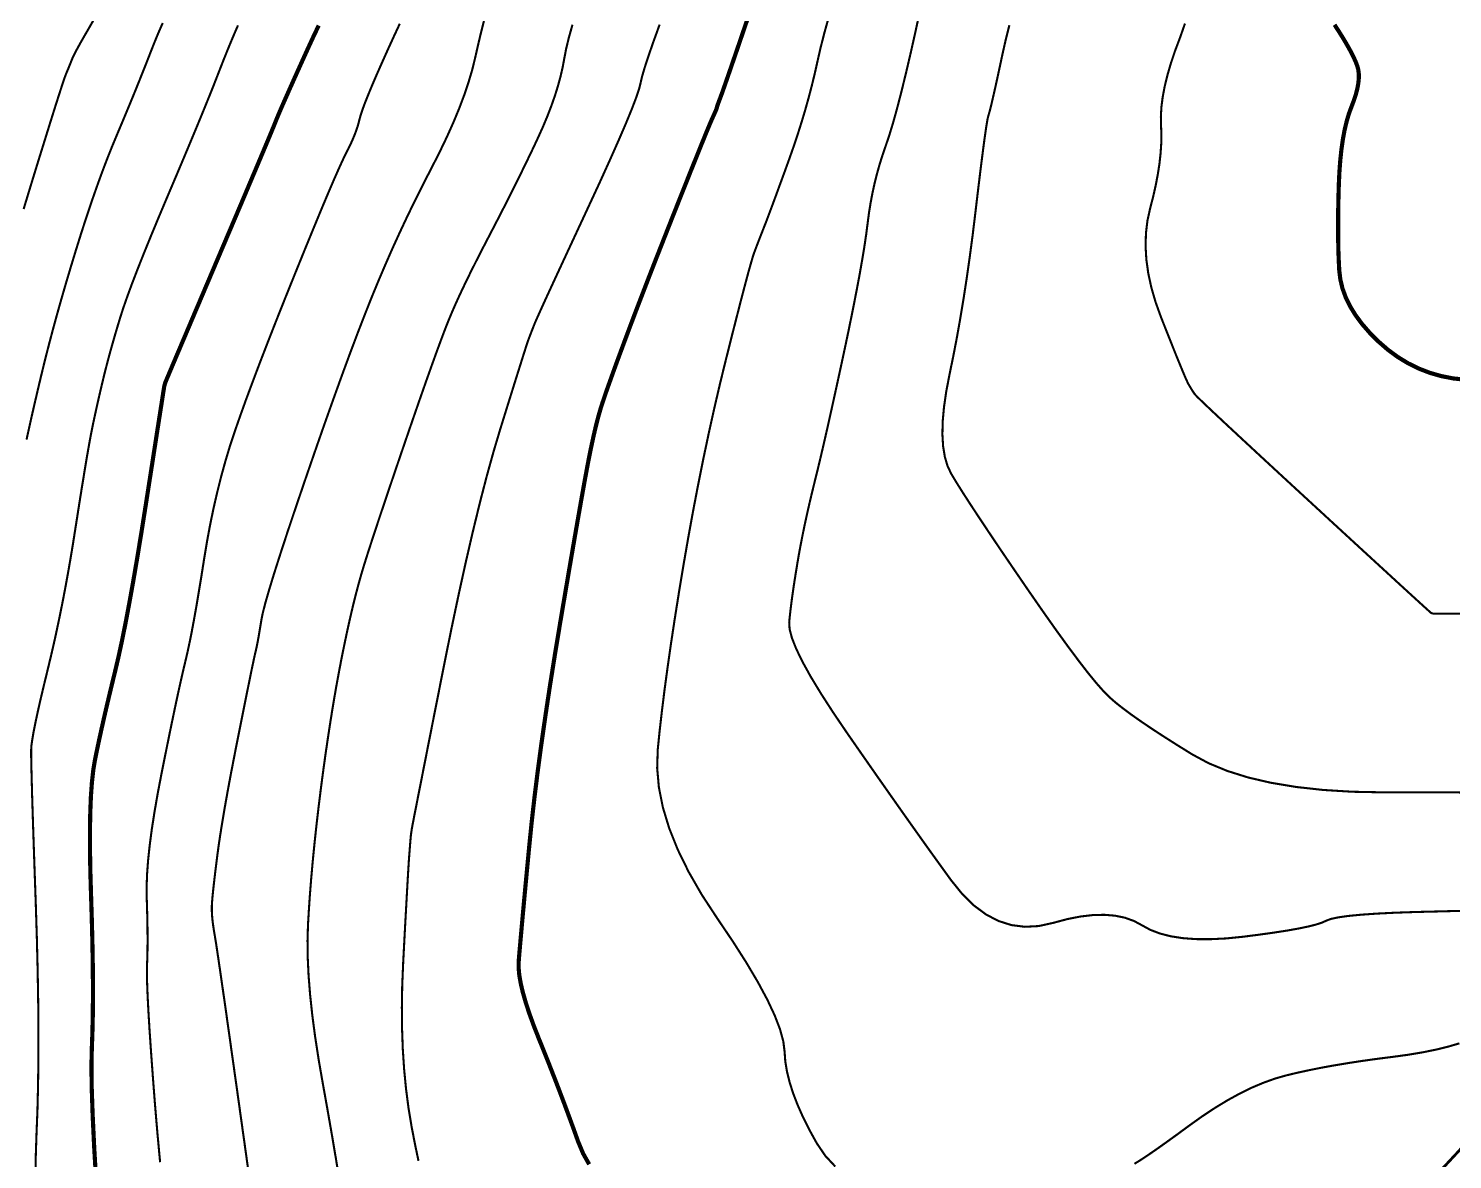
# Model space of a CAD drawing. Extents: x 1059 to 1761, y 608 to 1213.
# Drawn here: x 1141.8 to 1193.2, y 762.8 to 803.6 of the extents above; entities that cross this region are included whole.
import ezdxf

# ---------------------------------------------------------------- set-up
doc = ezdxf.new("R2010")
doc.units = 0
doc.header["$LTSCALE"] = 0.5
doc.layers.add('DGX', color=2, linetype='CONTINUOUS')
doc.layers.add('DLSS', color=4, linetype='CONTINUOUS')

msp = doc.modelspace()

# ---------------------------------------------------------------- linework, layer by layer
at = {"layer": 'DGX', "color": 3, "linetype": 'Continuous', "const_width": 0.15}
for points in [[(1162.027, 762.634), (1161.807, 763.025), (1161.629, 763.452), (1161.469, 763.9), (1161.303, 764.353), (1161.133, 764.811), (1160.958, 765.274), (1160.778, 765.742), (1160.593, 766.215), (1160.403, 766.693), (1160.208, 767.176), (1160.024, 767.644), (1159.867, 768.078), (1159.736, 768.477), (1159.632, 768.841), (1159.555, 769.171), (1159.504, 769.467), (1159.48, 769.727), (1159.483, 769.953), (1159.503, 770.201), (1159.531, 770.525), (1159.567, 770.928), (1159.61, 771.408), (1159.661, 771.965), (1159.72, 772.6), (1159.787, 773.312), (1159.862, 774.102), (1159.948, 774.954), (1160.049, 775.85), (1160.166, 776.793), (1160.298, 777.781), (1160.446, 778.815), (1160.609, 779.894), (1160.788, 781.019), (1160.981, 782.189), (1161.174, 783.326), (1161.348, 784.351), (1161.505, 785.263), (1161.644, 786.062), (1161.765, 786.75), (1161.868, 787.324), (1161.953, 787.786), (1162.02, 788.136), (1162.077, 788.42), (1162.134, 788.688), (1162.189, 788.939), (1162.243, 789.174), (1162.296, 789.391), (1162.348, 789.591), (1162.399, 789.775), (1162.448, 789.941), (1162.505, 790.118), (1162.578, 790.334), (1162.665, 790.589), (1162.769, 790.881), (1162.888, 791.213), (1163.022, 791.582), (1163.172, 791.99), (1163.338, 792.437), (1163.518, 792.919), (1163.712, 793.432), (1163.921, 793.977), (1164.143, 794.554), (1164.379, 795.162), (1164.63, 795.802), (1164.894, 796.474), (1165.172, 797.177), (1165.442, 797.857), (1165.681, 798.457), (1165.89, 798.978), (1166.068, 799.419), (1166.214, 799.781), (1166.331, 800.064), (1166.416, 800.267), (1166.47, 800.39), (1166.507, 800.47), (1166.54, 800.541), (1166.567, 800.604), (1166.59, 800.657), (1166.609, 800.702), (1166.623, 800.739), (1166.632, 800.766), (1166.637, 800.785), (1166.641, 800.804), (1166.649, 800.832), (1166.661, 800.869), (1166.677, 800.915), (1166.697, 800.969), (1166.72, 801.033), (1166.748, 801.105), (1166.779, 801.187), (1166.84, 801.354), (1166.956, 801.685), (1167.127, 802.18), (1167.353, 802.838), (1167.633, 803.66), (1167.969, 804.646)], [(1144.242, 761.863), (1144.162, 763.228), (1144.106, 764.404), (1144.072, 765.391), (1144.062, 766.189), (1144.075, 766.797), (1144.095, 767.334), (1144.109, 767.917), (1144.116, 768.545), (1144.116, 769.219), (1144.109, 769.939), (1144.095, 770.704), (1144.074, 771.515), (1144.047, 772.372), (1144.022, 773.218), (1144.009, 773.995), (1144.008, 774.704), (1144.02, 775.344), (1144.043, 775.917), (1144.079, 776.421), (1144.127, 776.856), (1144.188, 777.224), (1144.257, 777.565), (1144.333, 777.925), (1144.415, 778.301), (1144.503, 778.695), (1144.598, 779.106), (1144.699, 779.534), (1144.806, 779.98), (1144.919, 780.443), (1145.038, 780.95), (1145.163, 781.528), (1145.294, 782.178), (1145.43, 782.899), (1145.572, 783.691), (1145.72, 784.555), (1145.873, 785.489), (1146.032, 786.495), (1146.184, 787.472), (1146.316, 788.32), (1146.427, 789.038), (1146.519, 789.627), (1146.591, 790.087), (1146.642, 790.418), (1146.674, 790.62), (1146.685, 790.692), (1146.687, 790.7), (1146.689, 790.708), (1146.691, 790.716), (1146.692, 790.725), (1146.694, 790.734), (1146.696, 790.742), (1146.698, 790.751), (1146.701, 790.761), (1146.703, 790.77), (1146.705, 790.78), (1146.708, 790.79), (1146.711, 790.8), (1146.714, 790.811), (1146.717, 790.822), (1146.72, 790.833), (1146.724, 790.844), (1146.757, 790.925), (1146.849, 791.143), (1146.999, 791.5), (1147.209, 791.995), (1147.478, 792.628), (1147.805, 793.4), (1148.191, 794.309), (1148.636, 795.357), (1149.084, 796.411), (1149.478, 797.339), (1149.817, 798.141), (1150.103, 798.818), (1150.335, 799.37), (1150.513, 799.796), (1150.637, 800.096), (1150.707, 800.27), (1150.762, 800.407), (1150.841, 800.594), (1150.943, 800.832), (1151.07, 801.12), (1151.22, 801.459), (1151.394, 801.848), (1151.592, 802.288), (1151.814, 802.778), (1152.043, 803.277), (1152.264, 803.742)], [(1193.649, 790.957), (1193.207, 791.004), (1192.78, 791.088), (1192.367, 791.206), (1191.968, 791.36), (1191.583, 791.55), (1191.213, 791.776), (1190.857, 792.037), (1190.516, 792.333), (1190.201, 792.648), (1189.926, 792.965), (1189.69, 793.283), (1189.493, 793.602), (1189.336, 793.923), (1189.218, 794.246), (1189.14, 794.57), (1189.1, 794.895), (1189.083, 795.23), (1189.07, 795.58), (1189.062, 795.947), (1189.058, 796.33), (1189.058, 796.729), (1189.063, 797.145), (1189.072, 797.577), (1189.085, 798.025), (1189.106, 798.467), (1189.137, 798.883), (1189.179, 799.272), (1189.23, 799.633), (1189.292, 799.967), (1189.365, 800.275), (1189.447, 800.555), (1189.54, 800.808), (1189.629, 801.041), (1189.7, 801.26), (1189.753, 801.466), (1189.788, 801.657), (1189.805, 801.835), (1189.805, 802), (1189.786, 802.15), (1189.749, 802.287), (1189.696, 802.424), (1189.629, 802.574), (1189.548, 802.739), (1189.453, 802.917), (1189.343, 803.109), (1189.22, 803.315), (1189.082, 803.535), (1188.93, 803.769)]]:
    msp.add_lwpolyline(points, dxfattribs=at)
at = {"layer": 'DGX', "linetype": 'Continuous', "const_width": 0.075}
for points in [[(1193.581, 771.786), (1192.706, 771.763), (1191.853, 771.742), (1191.098, 771.716), (1190.44, 771.683), (1189.881, 771.644), (1189.42, 771.599), (1189.057, 771.547), (1188.792, 771.49), (1188.625, 771.426), (1188.475, 771.358), (1188.261, 771.289), (1187.982, 771.219), (1187.639, 771.147), (1187.232, 771.074), (1186.761, 771.001), (1186.226, 770.926), (1185.626, 770.849), (1185.017, 770.788), (1184.451, 770.76), (1183.93, 770.763), (1183.453, 770.798), (1183.019, 770.865), (1182.63, 770.965), (1182.285, 771.096), (1181.984, 771.26), (1181.69, 771.418), (1181.365, 771.535), (1181.009, 771.609), (1180.623, 771.641), (1180.205, 771.631), (1179.757, 771.579), (1179.278, 771.484), (1178.768, 771.348), (1178.251, 771.234), (1177.751, 771.208), (1177.266, 771.27), (1176.798, 771.419), (1176.347, 771.655), (1175.911, 771.98), (1175.492, 772.392), (1175.089, 772.891), (1174.685, 773.45), (1174.262, 774.038), (1173.821, 774.657), (1173.361, 775.306), (1172.883, 775.985), (1172.386, 776.694), (1171.871, 777.433), (1171.337, 778.202), (1170.829, 778.951), (1170.392, 779.629), (1170.024, 780.236), (1169.728, 780.772), (1169.502, 781.237), (1169.346, 781.63), (1169.261, 781.953), (1169.246, 782.204), (1169.269, 782.427), (1169.296, 782.664), (1169.327, 782.916), (1169.363, 783.181), (1169.403, 783.461), (1169.448, 783.754), (1169.497, 784.062), (1169.55, 784.384), (1169.608, 784.717), (1169.672, 785.058), (1169.741, 785.407), (1169.815, 785.764), (1169.895, 786.129), (1169.98, 786.503), (1170.07, 786.884), (1170.166, 787.274), (1170.269, 787.692), (1170.381, 788.158), (1170.501, 788.674), (1170.63, 789.238), (1170.767, 789.852), (1170.913, 790.514), (1171.068, 791.225), (1171.232, 791.985), (1171.392, 792.743), (1171.536, 793.449), (1171.665, 794.104), (1171.779, 794.706), (1171.876, 795.257), (1171.959, 795.756), (1172.025, 796.202), (1172.076, 796.597), (1172.124, 796.964), (1172.182, 797.326), (1172.249, 797.683), (1172.326, 798.036), (1172.413, 798.383), (1172.509, 798.727), (1172.615, 799.065), (1172.73, 799.399), (1172.855, 799.768), (1172.99, 800.21), (1173.134, 800.726), (1173.287, 801.316), (1173.45, 801.979), (1173.623, 802.716), (1173.805, 803.527), (1173.996, 804.411)], [(1141.614, 797.118), (1141.89, 798.026), (1142.156, 798.892), (1142.392, 799.651), (1142.595, 800.305), (1142.767, 800.853), (1142.908, 801.294), (1143.017, 801.63), (1143.095, 801.86), (1143.141, 801.984), (1143.17, 802.055), (1143.199, 802.123), (1143.227, 802.19), (1143.254, 802.256), (1143.28, 802.32), (1143.305, 802.382), (1143.329, 802.443), (1143.352, 802.502), (1143.379, 802.569), (1143.417, 802.65), (1143.466, 802.747), (1143.524, 802.859), (1143.594, 802.986), (1143.673, 803.129), (1143.763, 803.287), (1143.863, 803.46), (1143.982, 803.666), (1144.129, 803.923)], [(1141.719, 788.795), (1141.819, 789.249), (1141.923, 789.713), (1142.032, 790.187), (1142.145, 790.672), (1142.263, 791.167), (1142.387, 791.674), (1142.52, 792.196), (1142.662, 792.733), (1142.812, 793.284), (1142.971, 793.849), (1143.139, 794.429), (1143.316, 795.023), (1143.501, 795.632), (1143.69, 796.236), (1143.877, 796.815), (1144.063, 797.37), (1144.248, 797.9), (1144.431, 798.406), (1144.613, 798.887), (1144.794, 799.343), (1144.973, 799.775), (1145.148, 800.19), (1145.318, 800.596), (1145.482, 800.992), (1145.641, 801.379), (1145.793, 801.756), (1145.94, 802.125), (1146.082, 802.483), (1146.218, 802.833), (1146.353, 803.174), (1146.492, 803.508), (1146.635, 803.835)], [(1149.88, 761.293), (1149.586, 763.401), (1149.327, 765.25), (1149.103, 766.84), (1148.915, 768.172), (1148.761, 769.246), (1148.642, 770.061), (1148.559, 770.617), (1148.51, 770.915), (1148.482, 771.08), (1148.458, 771.236), (1148.438, 771.384), (1148.423, 771.524), (1148.413, 771.656), (1148.407, 771.78), (1148.406, 771.896), (1148.409, 772.003), (1148.417, 772.122), (1148.43, 772.272), (1148.447, 772.453), (1148.47, 772.665), (1148.498, 772.908), (1148.53, 773.181), (1148.568, 773.486), (1148.61, 773.821), (1148.661, 774.194), (1148.724, 774.609), (1148.798, 775.066), (1148.883, 775.567), (1148.98, 776.11), (1149.089, 776.696), (1149.21, 777.324), (1149.342, 777.996), (1149.473, 778.651), (1149.589, 779.23), (1149.691, 779.734), (1149.778, 780.162), (1149.85, 780.515), (1149.909, 780.793), (1149.952, 780.995), (1149.982, 781.122), (1150.004, 781.217), (1150.028, 781.327), (1150.053, 781.451), (1150.079, 781.59), (1150.106, 781.742), (1150.134, 781.909), (1150.164, 782.089), (1150.195, 782.284), (1150.247, 782.539), (1150.34, 782.903), (1150.476, 783.373), (1150.652, 783.952), (1150.871, 784.638), (1151.13, 785.431), (1151.432, 786.332), (1151.775, 787.341), (1152.131, 788.374), (1152.471, 789.348), (1152.796, 790.262), (1153.105, 791.119), (1153.398, 791.916), (1153.676, 792.654), (1153.939, 793.333), (1154.185, 793.953), (1154.428, 794.542), (1154.679, 795.13), (1154.936, 795.715), (1155.202, 796.297), (1155.475, 796.878), (1155.756, 797.456), (1156.044, 798.032), (1156.34, 798.605), (1156.626, 799.168), (1156.887, 799.711), (1157.122, 800.235), (1157.331, 800.739), (1157.514, 801.224), (1157.671, 801.69), (1157.803, 802.135), (1157.908, 802.562), (1157.998, 802.958), (1158.081, 803.314), (1158.158, 803.63), (1158.229, 803.905)], [(1170.912, 762.551), (1170.551, 762.939), (1170.242, 763.394), (1169.977, 763.874), (1169.746, 764.335), (1169.55, 764.778), (1169.387, 765.201), (1169.259, 765.605), (1169.165, 765.99), (1169.105, 766.356), (1169.08, 766.703), (1169.034, 767.073), (1168.915, 767.51), (1168.722, 768.012), (1168.455, 768.581), (1168.114, 769.215), (1167.7, 769.915), (1167.211, 770.682), (1166.649, 771.514), (1166.091, 772.366), (1165.616, 773.193), (1165.224, 773.993), (1164.914, 774.768), (1164.687, 775.517), (1164.543, 776.24), (1164.481, 776.937), (1164.502, 777.609), (1164.571, 778.289), (1164.654, 779.012), (1164.749, 779.778), (1164.859, 780.587), (1164.981, 781.439), (1165.117, 782.335), (1165.266, 783.273), (1165.429, 784.255), (1165.601, 785.248), (1165.779, 786.223), (1165.962, 787.179), (1166.151, 788.117), (1166.345, 789.036), (1166.545, 789.936), (1166.75, 790.817), (1166.961, 791.68), (1167.164, 792.487), (1167.346, 793.201), (1167.505, 793.822), (1167.644, 794.351), (1167.76, 794.787), (1167.856, 795.13), (1167.929, 795.38), (1167.981, 795.538), (1168.023, 795.65), (1168.066, 795.764), (1168.11, 795.88), (1168.156, 795.998), (1168.202, 796.118), (1168.25, 796.24), (1168.298, 796.364), (1168.348, 796.49), (1168.406, 796.638), (1168.479, 796.829), (1168.566, 797.061), (1168.668, 797.336), (1168.785, 797.652), (1168.916, 798.011), (1169.063, 798.412), (1169.224, 798.856), (1169.387, 799.318), (1169.542, 799.777), (1169.686, 800.233), (1169.822, 800.686), (1169.948, 801.135), (1170.065, 801.581), (1170.172, 802.023), (1170.27, 802.462), (1170.377, 802.932), (1170.514, 803.469), (1170.681, 804.071)], [(1142.042, 761.984), (1142.052, 762.909), (1142.08, 763.754), (1142.113, 764.587), (1142.135, 765.478), (1142.147, 766.427), (1142.149, 767.432), (1142.14, 768.495), (1142.121, 769.615), (1142.092, 770.793), (1142.053, 772.028), (1142.011, 773.221), (1141.975, 774.272), (1141.945, 775.181), (1141.921, 775.948), (1141.904, 776.574), (1141.892, 777.058), (1141.886, 777.4), (1141.886, 777.601), (1141.897, 777.759), (1141.927, 777.973), (1141.974, 778.243), (1142.038, 778.57), (1142.12, 778.952), (1142.219, 779.391), (1142.336, 779.886), (1142.47, 780.438), (1142.611, 781.024), (1142.748, 781.623), (1142.879, 782.236), (1143.007, 782.862), (1143.129, 783.501), (1143.247, 784.154), (1143.361, 784.82), (1143.469, 785.5), (1143.572, 786.156), (1143.666, 786.753), (1143.753, 787.291), (1143.832, 787.77), (1143.902, 788.19), (1143.965, 788.551), (1144.02, 788.852), (1144.066, 789.094), (1144.11, 789.31), (1144.156, 789.53), (1144.205, 789.756), (1144.256, 789.987), (1144.309, 790.223), (1144.364, 790.465), (1144.422, 790.712), (1144.482, 790.964), (1144.545, 791.222), (1144.613, 791.488), (1144.685, 791.761), (1144.762, 792.042), (1144.843, 792.33), (1144.928, 792.625), (1145.018, 792.928), (1145.112, 793.238), (1145.223, 793.58), (1145.363, 793.979), (1145.531, 794.435), (1145.728, 794.948), (1145.954, 795.517), (1146.209, 796.143), (1146.492, 796.826), (1146.804, 797.566), (1147.118, 798.306), (1147.406, 798.989), (1147.668, 799.614), (1147.905, 800.184), (1148.115, 800.696), (1148.3, 801.151), (1148.46, 801.55), (1148.593, 801.891), (1148.712, 802.197), (1148.827, 802.49), (1148.939, 802.769), (1149.047, 803.034), (1149.152, 803.285), (1149.253, 803.523), (1149.351, 803.747)], [(1146.54, 762.711), (1146.44, 763.793), (1146.352, 764.838), (1146.277, 765.816), (1146.213, 766.692), (1146.16, 767.469), (1146.119, 768.144), (1146.089, 768.719), (1146.071, 769.194), (1146.064, 769.568), (1146.069, 769.841), (1146.078, 770.074), (1146.084, 770.326), (1146.087, 770.599), (1146.087, 770.891), (1146.084, 771.203), (1146.078, 771.535), (1146.069, 771.887), (1146.057, 772.259), (1146.054, 772.662), (1146.07, 773.11), (1146.106, 773.602), (1146.163, 774.138), (1146.239, 774.718), (1146.336, 775.342), (1146.452, 776.011), (1146.588, 776.723), (1146.73, 777.429), (1146.861, 778.079), (1146.984, 778.671), (1147.096, 779.207), (1147.199, 779.686), (1147.293, 780.108), (1147.376, 780.473), (1147.45, 780.782), (1147.521, 781.085), (1147.596, 781.432), (1147.675, 781.823), (1147.757, 782.259), (1147.843, 782.74), (1147.932, 783.265), (1148.026, 783.835), (1148.123, 784.45), (1148.227, 785.079), (1148.34, 785.694), (1148.464, 786.294), (1148.598, 786.88), (1148.741, 787.452), (1148.895, 788.009), (1149.058, 788.552), (1149.232, 789.08), (1149.422, 789.625), (1149.635, 790.219), (1149.873, 790.86), (1150.134, 791.551), (1150.419, 792.29), (1150.727, 793.077), (1151.059, 793.912), (1151.415, 794.796), (1151.765, 795.659), (1152.081, 796.43), (1152.362, 797.11), (1152.609, 797.698), (1152.822, 798.194), (1153.001, 798.599), (1153.145, 798.913), (1153.254, 799.136), (1153.343, 799.309), (1153.423, 799.477), (1153.495, 799.638), (1153.56, 799.794), (1153.616, 799.943), (1153.665, 800.087), (1153.705, 800.224), (1153.738, 800.356), (1153.779, 800.508), (1153.845, 800.707), (1153.936, 800.953), (1154.053, 801.246), (1154.194, 801.587), (1154.36, 801.974), (1154.552, 802.408), (1154.768, 802.89), (1154.988, 803.371), (1155.191, 803.807)], [(1153.033, 761.939), (1152.884, 762.85), (1152.731, 763.754), (1152.574, 764.652), (1152.414, 765.544), (1152.263, 766.411), (1152.136, 767.236), (1152.033, 768.018), (1151.954, 768.757), (1151.899, 769.452), (1151.868, 770.106), (1151.861, 770.716), (1151.878, 771.283), (1151.911, 771.837), (1151.95, 772.406), (1151.997, 772.991), (1152.051, 773.592), (1152.112, 774.209), (1152.18, 774.841), (1152.255, 775.488), (1152.337, 776.152), (1152.424, 776.813), (1152.513, 777.456), (1152.605, 778.079), (1152.698, 778.683), (1152.793, 779.268), (1152.89, 779.833), (1152.99, 780.379), (1153.091, 780.907), (1153.194, 781.412), (1153.295, 781.892), (1153.397, 782.348), (1153.498, 782.78), (1153.599, 783.186), (1153.7, 783.569), (1153.8, 783.926), (1153.9, 784.259), (1154.01, 784.611), (1154.143, 785.023), (1154.298, 785.497), (1154.475, 786.031), (1154.675, 786.627), (1154.896, 787.283), (1155.14, 788.001), (1155.406, 788.78), (1155.673, 789.556), (1155.918, 790.264), (1156.143, 790.906), (1156.348, 791.481), (1156.531, 791.989), (1156.694, 792.429), (1156.835, 792.803), (1156.956, 793.109), (1157.076, 793.396), (1157.213, 793.709), (1157.369, 794.05), (1157.543, 794.417), (1157.735, 794.811), (1157.946, 795.232), (1158.174, 795.68), (1158.421, 796.155), (1158.672, 796.638), (1158.914, 797.109), (1159.148, 797.569), (1159.372, 798.018), (1159.588, 798.455), (1159.795, 798.88), (1159.994, 799.294), (1160.183, 799.697), (1160.36, 800.089), (1160.52, 800.472), (1160.663, 800.844), (1160.79, 801.207), (1160.9, 801.56), (1160.993, 801.904), (1161.07, 802.238), (1161.13, 802.562), (1161.197, 802.909), (1161.295, 803.312), (1161.424, 803.771)], [(1155.866, 762.759), (1155.735, 763.383), (1155.612, 764.022), (1155.504, 764.68), (1155.416, 765.36), (1155.348, 766.062), (1155.3, 766.786), (1155.273, 767.532), (1155.266, 768.3), (1155.279, 769.09), (1155.313, 769.902), (1155.354, 770.683), (1155.391, 771.378), (1155.425, 771.988), (1155.454, 772.513), (1155.479, 772.953), (1155.5, 773.307), (1155.517, 773.576), (1155.53, 773.759), (1155.541, 773.894), (1155.55, 774.015), (1155.559, 774.122), (1155.566, 774.216), (1155.573, 774.296), (1155.578, 774.363), (1155.583, 774.417), (1155.587, 774.457), (1155.59, 774.491), (1155.594, 774.528), (1155.599, 774.566), (1155.604, 774.605), (1155.61, 774.647), (1155.617, 774.691), (1155.624, 774.736), (1155.632, 774.783), (1155.657, 774.915), (1155.715, 775.216), (1155.807, 775.685), (1155.933, 776.323), (1156.092, 777.129), (1156.284, 778.104), (1156.511, 779.247), (1156.77, 780.559), (1157.044, 781.915), (1157.313, 783.19), (1157.576, 784.385), (1157.834, 785.499), (1158.086, 786.533), (1158.333, 787.486), (1158.575, 788.359), (1158.811, 789.152), (1159.031, 789.861), (1159.225, 790.483), (1159.392, 791.018), (1159.533, 791.466), (1159.647, 791.828), (1159.734, 792.102), (1159.796, 792.29), (1159.83, 792.391), (1159.852, 792.45), (1159.876, 792.513), (1159.902, 792.58), (1159.929, 792.65), (1159.958, 792.725), (1159.989, 792.804), (1160.021, 792.886), (1160.055, 792.973), (1160.116, 793.115), (1160.229, 793.367), (1160.392, 793.728), (1160.608, 794.198), (1160.875, 794.776), (1161.194, 795.464), (1161.564, 796.26), (1161.985, 797.166), (1162.407, 798.076), (1162.775, 798.888), (1163.091, 799.6), (1163.355, 800.213), (1163.566, 800.727), (1163.724, 801.141), (1163.83, 801.457), (1163.883, 801.673), (1163.933, 801.891), (1164.026, 802.21), (1164.163, 802.631), (1164.344, 803.153), (1164.57, 803.777)], [(1193.624, 776.057), (1192.779, 776.058), (1191.804, 776.059), (1190.7, 776.061), (1189.569, 776.083), (1188.515, 776.148), (1187.537, 776.256), (1186.636, 776.406), (1185.811, 776.598), (1185.063, 776.833), (1184.391, 777.11), (1183.796, 777.43), (1183.262, 777.761), (1182.774, 778.071), (1182.331, 778.36), (1181.935, 778.628), (1181.584, 778.876), (1181.279, 779.103), (1181.02, 779.309), (1180.807, 779.495), (1180.595, 779.709), (1180.338, 779.999), (1180.037, 780.367), (1179.693, 780.812), (1179.304, 781.334), (1178.871, 781.932), (1178.394, 782.608), (1177.872, 783.361), (1177.353, 784.119), (1176.883, 784.81), (1176.463, 785.435), (1176.091, 785.994), (1175.768, 786.486), (1175.494, 786.911), (1175.269, 787.27), (1175.093, 787.563), (1174.96, 787.846), (1174.863, 788.177), (1174.801, 788.555), (1174.776, 788.981), (1174.787, 789.454), (1174.834, 789.975), (1174.917, 790.543), (1175.035, 791.159), (1175.17, 791.81), (1175.299, 792.483), (1175.423, 793.178), (1175.542, 793.895), (1175.656, 794.635), (1175.764, 795.396), (1175.868, 796.179), (1175.966, 796.985), (1176.057, 797.754), (1176.139, 798.429), (1176.212, 799.009), (1176.275, 799.495), (1176.329, 799.887), (1176.374, 800.184), (1176.41, 800.387), (1176.437, 800.495), (1176.465, 800.584), (1176.503, 800.727), (1176.551, 800.925), (1176.61, 801.178), (1176.68, 801.486), (1176.76, 801.849), (1176.85, 802.266), (1176.951, 802.739), (1177.065, 803.243), (1177.194, 803.756)], [(1193.529, 782.507), (1193.124, 782.508), (1192.828, 782.509), (1192.64, 782.51), (1192.561, 782.51), (1192.537, 782.511), (1192.514, 782.512), (1192.493, 782.514), (1192.474, 782.518), (1192.456, 782.522), (1192.44, 782.527), (1192.425, 782.533), (1192.412, 782.54), (1192.336, 782.607), (1192.13, 782.794), (1191.794, 783.1), (1191.329, 783.526), (1190.735, 784.072), (1190.011, 784.737), (1189.158, 785.522), (1188.176, 786.427), (1187.192, 787.333), (1186.337, 788.124), (1185.609, 788.799), (1185.008, 789.358), (1184.536, 789.801), (1184.191, 790.128), (1183.973, 790.34), (1183.883, 790.435), (1183.857, 790.474), (1183.831, 790.514), (1183.803, 790.556), (1183.775, 790.6), (1183.747, 790.646), (1183.718, 790.693), (1183.689, 790.743), (1183.659, 790.794), (1183.617, 790.877), (1183.551, 791.022), (1183.463, 791.23), (1183.351, 791.501), (1183.215, 791.833), (1183.057, 792.229), (1182.875, 792.686), (1182.669, 793.206), (1182.473, 793.75), (1182.319, 794.279), (1182.207, 794.794), (1182.137, 795.294), (1182.109, 795.78), (1182.123, 796.251), (1182.178, 796.708), (1182.276, 797.15), (1182.386, 797.576), (1182.478, 797.988), (1182.553, 798.383), (1182.611, 798.763), (1182.651, 799.127), (1182.674, 799.476), (1182.68, 799.809), (1182.668, 800.126), (1182.661, 800.447), (1182.68, 800.79), (1182.726, 801.156), (1182.799, 801.544), (1182.899, 801.954), (1183.025, 802.386), (1183.178, 802.841), (1183.358, 803.318), (1183.531, 803.814)], [(1193.435, 767), (1193.028, 766.881), (1192.584, 766.772), (1192.104, 766.675), (1191.587, 766.589), (1191.033, 766.513), (1190.472, 766.442), (1189.933, 766.367), (1189.416, 766.288), (1188.922, 766.206), (1188.451, 766.12), (1188.001, 766.03), (1187.575, 765.937), (1187.17, 765.84), (1186.771, 765.725), (1186.362, 765.578), (1185.941, 765.4), (1185.51, 765.189), (1185.068, 764.946), (1184.614, 764.671), (1184.15, 764.364), (1183.676, 764.025), (1183.221, 763.691), (1182.816, 763.399), (1182.463, 763.149), (1182.161, 762.942), (1181.909, 762.776), (1181.708, 762.653)]]:
    msp.add_lwpolyline(points, dxfattribs=at)
at = {"layer": 'DLSS', "linetype": 'Continuous', "flags": 128}
msp.add_lwpolyline([(1191.939, 761.618, 0.1, 0.1, 0.022277), (1193.405, 763.105, 0.1, 0.1, 0.00849), (1197.003, 767.236, 0.1, 0.1, 0.0181), (1197.928, 768.419, 0.1, 0.1, 0.003422), (1202.544, 774.88, 0.1, 0.1, 0.047569), (1218.542, 802.921, 0.1, 0.1, 0.058745), (1226.428, 827.877, 0.1, 0.1, 0.003523), (1228.524, 839.289, 0.1, 0.1, -0.005341), (1229.934, 846.811, 0.1, 0.1, -0.000461), (1231.281, 853.565, 0.1, 0.1, -0.001538), (1231.693, 855.587, 0.1, 0.1, -0.01681), (1233.036, 861.133, 0.1, 0.1, -0.017372), (1234.699, 866.398, 0.1, 0.1, -0.014759), (1234.911, 866.944, 0.1, 0.1, -0.001515), (1237.145, 872.188, 0.1, 0.1, -0.026359), (1239.759, 877.485, 0.1, 0.1, -0.019234), (1243.987, 884.386, 0.1, 0.1, 0)], format="xyseb", dxfattribs=at)

doc.saveas('drawing.dxf')
